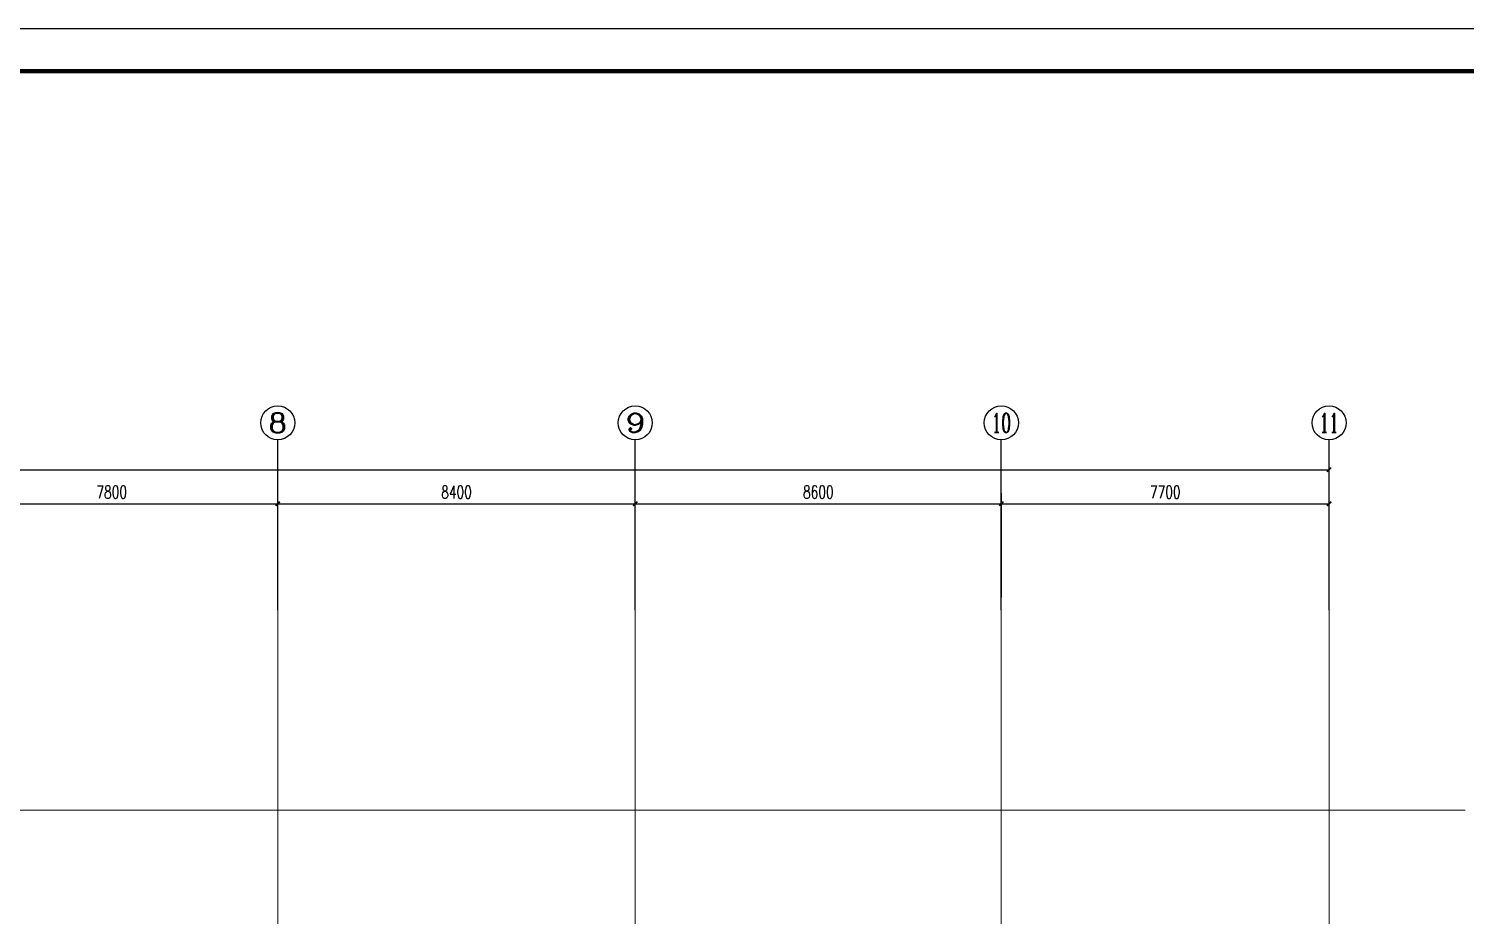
# Model space of a CAD drawing. Extents: x 1031190 to 1725648, y 733081 to 1571294.
# Drawn here: x 1334538 to 1368288, y 1073677 to 1094510 of the extents above; entities that cross this region are included whole.
import ezdxf
from ezdxf.enums import TextEntityAlignment as Align

# ---------------------------------------------------------------- set-up
doc = ezdxf.new("R2010")
doc.units = 0
doc.header["$LTSCALE"] = 1000
doc.header["$MEASUREMENT"] = 0
doc.linetypes.add('ACAD_ISO10W100', pattern=[18.5, 12, -3, 0.5, -3])
doc.linetypes.add('DOTE', pattern=[2.42, 2, -0.2, 0.02, -0.2])
for name, color, linetype in [('AXIS', 3, 'Continuous'), ('AXIS_TEXT', 4, 'Continuous'), ('C-AXIS(轴号)', 3, 'Continuous'), ('C-AXIS-T(字)', 7, 'Continuous'), ('图框', 140, 'Continuous')]:
    doc.layers.add(name, color=color, linetype=linetype)
doc.layers.add('DOTE', color=19, linetype='DOTE', lineweight=9)
doc.styles.add('_TCH_AXIS', font='COMPLEX', dxfattribs={"bigfont": 'GBCBIG'})
doc.styles.add('_TCH_DIM_T3', font='SIMPLEX', dxfattribs={"width": 0.705882, "bigfont": 'GBCBIG'})
doc.styles.add('COMPLEX', font='COMPLEX')
doc.dimstyles.new('_TCH_ARCH&&100', dxfattribs={"dimtxt": 297.5, "dimasz": 100, "dimexe": 250, "dimexo": 300, "dimgap": 126.25, "dimtad": 1, "dimdec": 0, "dimzin": 0, "dimdsep": 46, "dimtxsty": '_TCH_DIM_T3', "dimblk": 'ARCHTICK', "dimcen": 0.09, "dimclrt": 7, "dimazin": 2, "dimtfac": 1, "dimtdec": 0, "dimtix": 1, "dimtmove": 2, "dimatfit": 3, "dimfxl": 0, "dimtolj": 1, "dimtzin": 0, "dimarcsym": 0})

# ---------------------------------------------------------------- blocks, each defined once
blk = doc.blocks.new('_ArchTick')
at = {"color": 0, "linetype": 'ByBlock', "const_width": 0.4}
blk.add_lwpolyline([(-0.5, -0.5), (0.5, 0.5)], dxfattribs=at)
blk = doc.blocks.new('*D307')
at = {"layer": 'AXIS', "color": 0, "lineweight": -2}
for p, q in [((1293188, 1081148), (1293188, 1084398)), ((1365088, 1081148), (1365088, 1084398)), ((1293188, 1084148), (1365088, 1084148))]:
    blk.add_line(p, q, dxfattribs=at)
at = {"layer": 'Defpoints', "color": 0}
for p in [(1365088, 1084148), (1293188, 1080848), (1365088, 1080848)]:
    blk.add_point(p, dxfattribs=at)
at = {"layer": 'AXIS', "color": 0, "lineweight": -2, "xscale": 100, "yscale": 100, "zscale": 100, "rotation": 180}
blk.add_blockref('_ArchTick', (1293188, 1084148), dxfattribs=at)
at = {"layer": 'AXIS', "color": 0, "lineweight": -2, "xscale": 100, "yscale": 100, "zscale": 100}
blk.add_blockref('_ArchTick', (1365088, 1084148), dxfattribs=at)
at = {"layer": 'AXIS', "color": 7, "insert": (1329138, 1084423), "char_height": 297.5, "attachment_point": 5, "style": '_TCH_DIM_T3'}
blk.add_mtext('\\A1;71900', dxfattribs=at)
blk = doc.blocks.new('*D318')
at = {"layer": 'AXIS', "color": 0, "lineweight": -2}
for p, q in [((1332588, 1081148), (1332588, 1083598)), ((1340388, 1081148), (1340388, 1083598)), ((1332588, 1083348), (1340388, 1083348))]:
    blk.add_line(p, q, dxfattribs=at)
at = {"layer": 'Defpoints', "color": 0}
for p in [(1340388, 1083348), (1332588, 1080848), (1340388, 1080848)]:
    blk.add_point(p, dxfattribs=at)
at = {"layer": 'AXIS', "color": 0, "lineweight": -2, "xscale": 100, "yscale": 100, "zscale": 100, "rotation": 180}
blk.add_blockref('_ArchTick', (1332588, 1083348), dxfattribs=at)
at = {"layer": 'AXIS', "color": 0, "lineweight": -2, "xscale": 100, "yscale": 100, "zscale": 100}
blk.add_blockref('_ArchTick', (1340388, 1083348), dxfattribs=at)
at = {"layer": 'AXIS', "color": 7, "insert": (1336488, 1083623), "char_height": 297.5, "attachment_point": 5, "style": '_TCH_DIM_T3'}
blk.add_mtext('\\A1;7800', dxfattribs=at)
blk = doc.blocks.new('*D319')
at = {"layer": 'AXIS', "color": 0, "lineweight": -2}
for p, q in [((1340388, 1081148), (1340388, 1083598)), ((1348788, 1081148), (1348788, 1083598)), ((1340388, 1083348), (1348788, 1083348))]:
    blk.add_line(p, q, dxfattribs=at)
at = {"layer": 'Defpoints', "color": 0}
for p in [(1348788, 1083348), (1340388, 1080848), (1348788, 1080848)]:
    blk.add_point(p, dxfattribs=at)
at = {"layer": 'AXIS', "color": 0, "lineweight": -2, "xscale": 100, "yscale": 100, "zscale": 100, "rotation": 180}
blk.add_blockref('_ArchTick', (1340388, 1083348), dxfattribs=at)
at = {"layer": 'AXIS', "color": 0, "lineweight": -2, "xscale": 100, "yscale": 100, "zscale": 100}
blk.add_blockref('_ArchTick', (1348788, 1083348), dxfattribs=at)
at = {"layer": 'AXIS', "color": 7, "insert": (1344588, 1083623), "char_height": 297.5, "attachment_point": 5, "style": '_TCH_DIM_T3'}
blk.add_mtext('\\A1;8400', dxfattribs=at)
blk = doc.blocks.new('*D320')
at = {"layer": 'AXIS', "color": 0, "lineweight": -2}
for p, q in [((1348788, 1081148), (1348788, 1083598)), ((1357388, 1081148), (1357388, 1083598)), ((1348788, 1083348), (1357388, 1083348))]:
    blk.add_line(p, q, dxfattribs=at)
at = {"layer": 'Defpoints', "color": 0}
for p in [(1357388, 1083348), (1348788, 1080848), (1357388, 1080848)]:
    blk.add_point(p, dxfattribs=at)
at = {"layer": 'AXIS', "color": 0, "lineweight": -2, "xscale": 100, "yscale": 100, "zscale": 100, "rotation": 180}
blk.add_blockref('_ArchTick', (1348788, 1083348), dxfattribs=at)
at = {"layer": 'AXIS', "color": 0, "lineweight": -2, "xscale": 100, "yscale": 100, "zscale": 100}
blk.add_blockref('_ArchTick', (1357388, 1083348), dxfattribs=at)
at = {"layer": 'AXIS', "color": 7, "insert": (1353088, 1083623), "char_height": 297.5, "attachment_point": 5, "style": '_TCH_DIM_T3'}
blk.add_mtext('\\A1;8600', dxfattribs=at)
blk = doc.blocks.new('*D321')
at = {"layer": 'AXIS', "color": 0, "lineweight": -2}
for p, q in [((1357388, 1081148), (1357388, 1083598)), ((1365088, 1081148), (1365088, 1083598)), ((1357388, 1083348), (1365088, 1083348))]:
    blk.add_line(p, q, dxfattribs=at)
at = {"layer": 'Defpoints', "color": 0}
for p in [(1365088, 1083348), (1357388, 1080848), (1365088, 1080848)]:
    blk.add_point(p, dxfattribs=at)
at = {"layer": 'AXIS', "color": 0, "lineweight": -2, "xscale": 100, "yscale": 100, "zscale": 100, "rotation": 180}
blk.add_blockref('_ArchTick', (1357388, 1083348), dxfattribs=at)
at = {"layer": 'AXIS', "color": 0, "lineweight": -2, "xscale": 100, "yscale": 100, "zscale": 100}
blk.add_blockref('_ArchTick', (1365088, 1083348), dxfattribs=at)
at = {"layer": 'AXIS', "color": 7, "insert": (1361238, 1083623), "char_height": 297.5, "attachment_point": 5, "style": '_TCH_DIM_T3'}
blk.add_mtext('\\A1;7700', dxfattribs=at)
blk = doc.blocks.new('_AXISO')
blk.add_circle((0, 0), 0.5)
at = {"layer": 'AXIS_TEXT', "style": 'COMPLEX', "width": 1.041667}
blk.add_attdef('A', text='', height=0.56, dxfattribs=at).set_placement((-0.25, -0.28), (0.25, -0.28), align=Align.FIT)

msp = doc.modelspace()

# ---------------------------------------------------------------- linework, layer by layer
at = {"layer": 'C-AXIS(轴号)'}
for p, q in [((1340387.7, 1080847.8), (1340387.7, 1084847.8)), ((1348787.7, 1080847.8), (1348787.7, 1084847.8)), ((1357387.7, 1080847.8), (1357387.7, 1084847.8)), ((1365087.7, 1080847.8), (1365087.7, 1084847.8))]:
    msp.add_line(p, q, dxfattribs=at)
at = {"layer": 'DOTE', "linetype": 'ACAD_ISO10W100', "ltscale": 100}
for p, q in [((1340387.7, 1080847.8), (1340387.7, 1057147.8)), ((1348787.7, 1080847.8), (1348787.7, 1057147.8)), ((1357387.7, 1080847.8), (1357387.7, 1057147.8)), ((1365087.7, 1080847.8), (1365087.7, 1057147.8)), ((1368287.7, 1076147.8), (1291011.4, 1076147.8))]:
    msp.add_line(p, q, dxfattribs=at)
at = {"layer": '图框'}
msp.add_lwpolyline([(1278969.8, 1035110.3), (1384069.8, 1035110.3), (1384069.8, 1094510.3), (1278969.8, 1094510.3)], close=True, dxfattribs=at)
at = {"layer": '图框', "const_width": 100}
msp.add_lwpolyline([(1281469.8, 1036110.3), (1383069.8, 1036110.3), (1383069.8, 1093510.3), (1281469.8, 1093510.3)], close=True, dxfattribs=at)

# ---------------------------------------------------------------- block references
at = {"layer": 'C-AXIS(轴号)'}
ref = msp.add_blockref('_AXISO', (1340387.7, 1085247.8), dxfattribs=dict(at, xscale=800, yscale=800, zscale=800))
ref.add_attrib('A', '8', dxfattribs={"layer": 'C-AXIS-T(字)', "height": 452.5, "style": '_TCH_AXIS', "width": 1.5}).set_placement((1340161.4, 1085021.5), (1340614, 1085021.5), align=Align.FIT)
ref = msp.add_blockref('_AXISO', (1348787.7, 1085247.8), dxfattribs=dict(at, xscale=800, yscale=800, zscale=800))
ref.add_attrib('A', '9', dxfattribs={"layer": 'C-AXIS-T(字)', "height": 452.5, "style": '_TCH_AXIS', "width": 1.5}).set_placement((1348561.4, 1085021.5), (1349014, 1085021.5), align=Align.FIT)
ref = msp.add_blockref('_AXISO', (1357387.7, 1085247.8), dxfattribs=dict(at, xscale=800, yscale=800, zscale=800))
ref.add_attrib('A', '10', dxfattribs={"layer": 'C-AXIS-T(字)', "height": 452.55, "style": '_TCH_AXIS', "width": 0.724138}).set_placement((1357161.4, 1085021.5), (1357614, 1085021.5), align=Align.FIT)
ref = msp.add_blockref('_AXISO', (1365087.7, 1085247.8), dxfattribs=dict(at, xscale=800, yscale=800, zscale=800))
ref.add_attrib('A', '11', dxfattribs={"layer": 'C-AXIS-T(字)', "height": 452.55, "style": '_TCH_AXIS', "width": 0.875}).set_placement((1364861.4, 1085021.5), (1365314, 1085021.5), align=Align.FIT)

# ---------------------------------------------------------------- dimensions: what is measured, and where the dimension line sits
at = {"layer": 'AXIS'}
for p1, p2, distance, picture, middle in [((1293187.7, 1080847.8), (1365087.7, 1080847.8), 3300, '*D307', (1329137.7, 1084422.8)), ((1332587.7, 1080847.8), (1340387.7, 1080847.8), 2500, '*D318', (1336487.7, 1083622.8)), ((1340387.7, 1080847.8), (1348787.7, 1080847.8), 2500, '*D319', (1344587.7, 1083622.8)), ((1348787.7, 1080847.8), (1357387.7, 1080847.8), 2500, '*D320', (1353087.7, 1083622.8)), ((1357387.7, 1080847.8), (1365087.7, 1080847.8), 2500, '*D321', (1361237.7, 1083622.8))]:
    dim = msp.add_aligned_dim(p1=p1, p2=p2, distance=distance, dimstyle='_TCH_ARCH&&100', dxfattribs=at)
    dim.commit()
    dim.dimension.update_dxf_attribs({"geometry": picture, "text_midpoint": middle})

doc.saveas('drawing.dxf')
